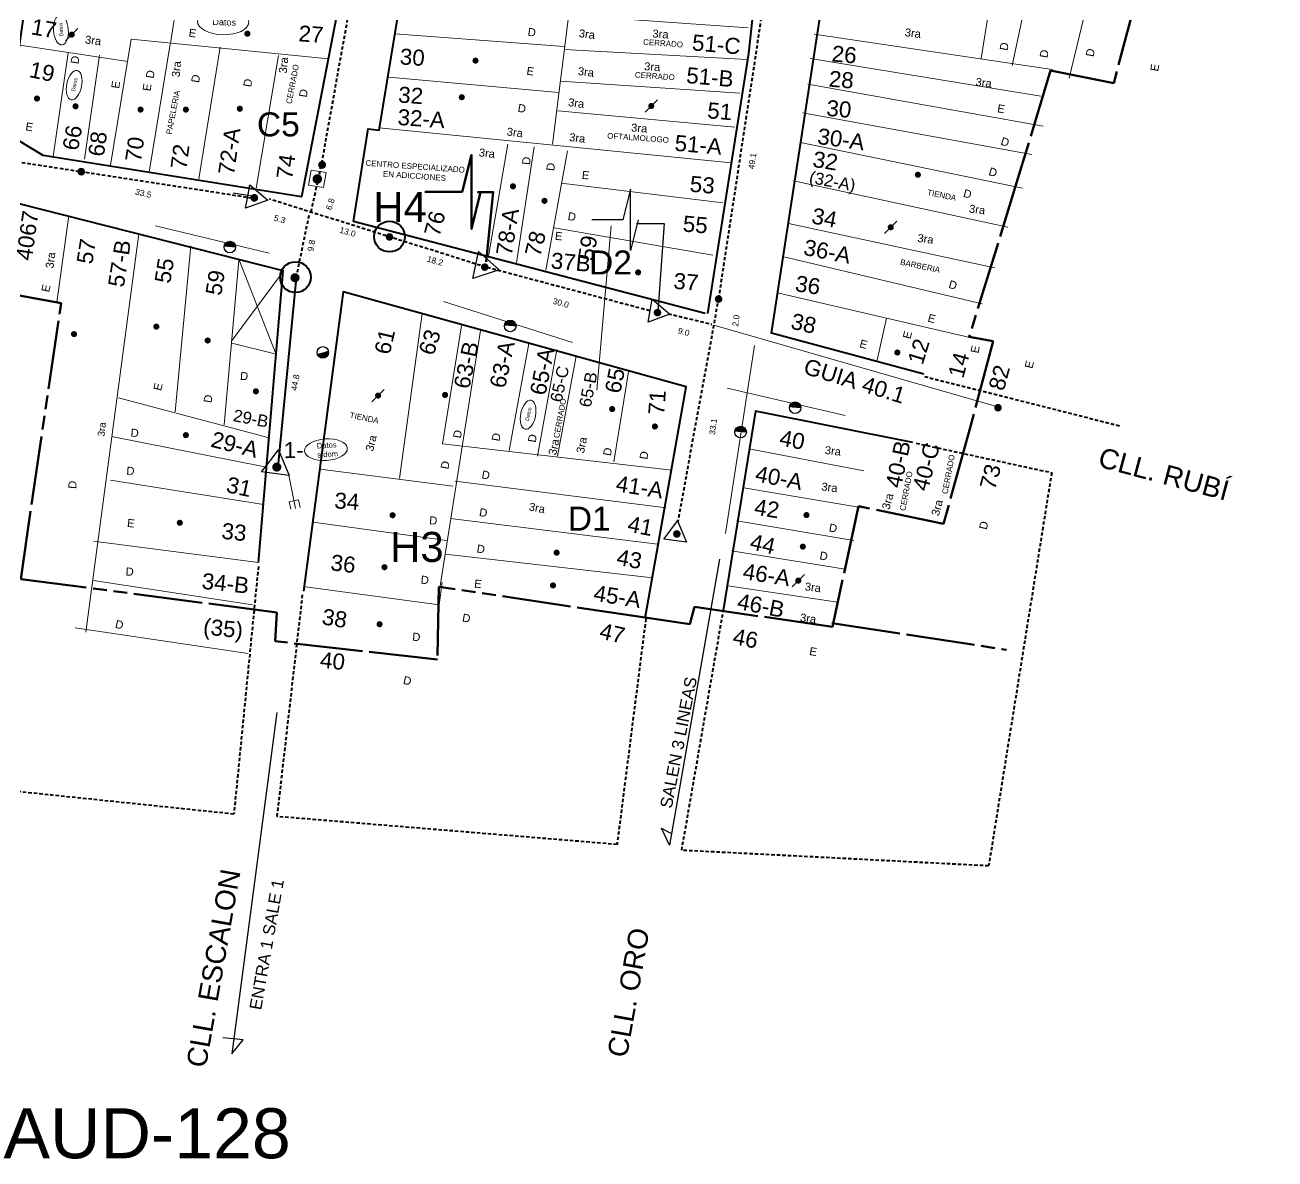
# Model space of a CAD drawing. Header units: millimetres. Extents: x -3867 to -351, y 1591 to 3666.
# Drawn here: x -718.8 to -536.7, y 1669.7 to 1834.8 of the extents above; entities that cross this region are included whole.
import ezdxf

# ---------------------------------------------------------------- set-up
doc = ezdxf.new("R2010")
doc.units = ezdxf.units.MM
for name, pattern in [('TLSIGC_002', [0.8, 0.5, -0.3]), ('TLSIGC_004', [7, 4, -1, 1, -1]), ('TLSIGC_007', [28, 10, -1, 10, -1, 2, -1, 2, -1])]:
    doc.linetypes.add(name, pattern=pattern)
for name, color, linetype, lineweight in [('CABLE EXISTENTE AEREO SECUNDARIO', 82, 'TLSIGC_002', 40), ('CASETA TELEFONICA LADATEL', 82, 'Continuous', 15), ('CLASIFICACION TIPO COMERCIAL TERCERA', 5, 'Continuous', 9), ('CLASIFICACION TIPO RESIDENCIAL D', 5, 'Continuous', 9), ('CLASIFICACION TIPO RESIDENCIAL E', 156, 'Continuous', 9), ('CLIENTES COMERCIALES TERCERA', 82, 'TLSIGC_004', 9), ('CLIENTES EXISTENTES DE DATOS', 7, 'Continuous', 13), ('CLIENTES RESIDENCIALES E', 82, 'TLSIGC_004', 9), ('CONEXION A TIERRA  DE TERMINAL PROYECTADA', 1, 'Continuous', 9), ('DETALLES DE EDIFICIOS', 160, 'Continuous', 5), ('DISTRITO', 42, 'TLSIGC_007', 60), ('GAZAS EXISTENTES', 92, 'Continuous', 50), ('GUIAS EXISTENTES SECUNDARIA', 82, 'Continuous', 20), ('LIMITES DE DISTRITOS COLINDANTES', 43, 'TLSIGC_007', 60), ('LINEAS DE ENERGIA DE BAJA TENSION', 102, 'TLSIGC_014', 20), ('LOTIFICACION 2003', 252, 'Continuous', 15), ('MEDIDAS ENTRE POSTES', 82, 'Continuous', 5), ('NOMBRE DE CALLES', 92, 'TLSIGC_017', 5), ('NUMEROS OFICIALES', 3, 'Continuous', 5), ('PLANIMETRIA 2004', 10, 'Continuous', 40), ('PLANIMETRIA 2004 NO DEFINIDA', 10, 'TLSIGC_002', 40), ('PLANO DE DETALLES', 253, 'Continuous', 30), ('POSTE DE ENERGIA ELECTRICA', 82, 'Continuous', 30), ('POSTES EXISTENTES SECUNDARIOS', 82, 'Continuous', 30), ('RESERVAS EXISTENTES SECUNDARIAS', 82, 'Continuous', 30), ('RESERVAS PROYECTADAS SECUNDARIAS', 1, 'Continuous', 60), ('RETENIDAS CON ANCLA EXISTENTESSECUNDARIAS', 82, 'Continuous', 30), ('SOLICITUDES PENSIENTES SIN DOMICILIO', 172, 'Continuous', 13), ('TERMINAL EXISTENTE EN POSTE', 82, 'Continuous', 30)]:
    doc.layers.add(name, color=color, linetype=linetype, lineweight=lineweight)
doc.styles.get("Standard").update_dxf_attribs({"font": 'arial.ttf'})
doc.linetypes.add('TLSIGC_014', pattern='A,8,["\\\\\\",Standard,S=1,R=0,X=-1,Y=-0.5],1', length=9)
doc.linetypes.add('TLSIGC_017', pattern='A,0.5,["=",Standard,S=1.6,R=0,X=-0.2,Y=-0.8],0.5', length=1)

# ---------------------------------------------------------------- blocks, each defined once
blk = doc.blocks.new('G$C68750D7C')
at = {"layer": 'CLIENTES EXISTENTES DE DATOS'}
blk.add_ellipse((4.88, 2.45), major_axis=(4.88, 0.02), ratio=0.5027, dxfattribs=at)
at = {"layer": 'CLIENTES EXISTENTES DE DATOS', "insert": (2.85, 3.02), "char_height": 1.231, "width": 5.0142, "attachment_point": 1}
blk.add_mtext('Datos', dxfattribs=at)
blk = doc.blocks.new('DATOS SIN DOMICILIO')
at = {"layer": 'SOLICITUDES PENSIENTES SIN DOMICILIO', "color": 4}
blk.add_ellipse((-479.98, 2029.41), major_axis=(-0.01, 3.12), ratio=0.5027, dxfattribs=at)
at = {"layer": 'SOLICITUDES PENSIENTES SIN DOMICILIO', "color": 4, "insert": (-481.01, 2028.12), "char_height": 0.788, "width": 16.9626, "attachment_point": 1, "rotation": 90}
blk.add_mtext('Datos\\Ps/dom', dxfattribs=at)

msp = doc.modelspace()

# ---------------------------------------------------------------- hatches: boundary and pattern name
at = {"layer": 'CASETA TELEFONICA LADATEL'}
h = msp.add_hatch(color=256, dxfattribs=at)
edge = h.paths.add_edge_path()
edge.add_arc((-676.19, 1812.43), 0.701, 0, 360)
at = {"layer": 'CLIENTES COMERCIALES TERCERA'}
h = msp.add_hatch(color=256, dxfattribs=at)
edge = h.paths.add_edge_path()
edge.add_arc((-711.97, 1833.45), 0.448, 0, 360)
h = msp.add_hatch(color=256, dxfattribs=at)
edge = h.paths.add_edge_path()
edge.add_arc((-627.55, 1823.05), 0.448, 0, 360)
h = msp.add_hatch(color=256, dxfattribs=at)
edge = h.paths.add_edge_path()
edge.add_arc((-592.66, 1805.4), 0.448, 0, 360)
h = msp.add_hatch(color=256, dxfattribs=at)
edge = h.paths.add_edge_path()
edge.add_arc((-667.34, 1780.89), 0.448, 0, 360)
h = msp.add_hatch(color=256, dxfattribs=at)
edge = h.paths.add_edge_path()
edge.add_arc((-606.13, 1753.95), 0.448, 0, 360)
at = {"layer": 'CLIENTES RESIDENCIALES E'}
h = msp.add_hatch(color=256, dxfattribs=at)
edge = h.paths.add_edge_path()
edge.add_arc((-686.38, 1833.58), 0.448, 0, 360)
h = msp.add_hatch(color=256, dxfattribs=at)
edge = h.paths.add_edge_path()
edge.add_arc((-653.15, 1829.66), 0.448, 0, 360)
h = msp.add_hatch(color=256, dxfattribs=at)
edge = h.paths.add_edge_path()
edge.add_arc((-717.03, 1824.14), 0.448, 0, 360)
h = msp.add_hatch(color=256, dxfattribs=at)
edge = h.paths.add_edge_path()
edge.add_arc((-655.15, 1824.33), 0.448, 0, 360)
h = msp.add_hatch(color=256, dxfattribs=at)
edge = h.paths.add_edge_path()
edge.add_arc((-711.41, 1823.01), 0.448, 0, 360)
h = msp.add_hatch(color=256, dxfattribs=at)
edge = h.paths.add_edge_path()
edge.add_arc((-701.94, 1822.53), 0.448, 0, 360)
h = msp.add_hatch(color=256, dxfattribs=at)
edge = h.paths.add_edge_path()
edge.add_arc((-695.34, 1822.53), 0.448, 0, 360)
h = msp.add_hatch(color=256, dxfattribs=at)
edge = h.paths.add_edge_path()
edge.add_arc((-687.48, 1822.65), 0.448, 0, 360)
h = msp.add_hatch(color=256, dxfattribs=at)
edge = h.paths.add_edge_path()
edge.add_arc((-647.69, 1811.36), 0.448, 0, 360)
h = msp.add_hatch(color=256, dxfattribs=at)
edge = h.paths.add_edge_path()
edge.add_arc((-588.71, 1813.04), 0.448, 0, 360)
h = msp.add_hatch(color=256, dxfattribs=at)
edge = h.paths.add_edge_path()
edge.add_arc((-643.1, 1809.24), 0.448, 0, 360)
h = msp.add_hatch(color=256, dxfattribs=at)
edge = h.paths.add_edge_path()
edge.add_arc((-629.46, 1798.82), 0.448, 0, 360)
h = msp.add_hatch(color=256, dxfattribs=at)
edge = h.paths.add_edge_path()
edge.add_arc((-711.63, 1789.84), 0.448, 0, 360)
h = msp.add_hatch(color=256, dxfattribs=at)
edge = h.paths.add_edge_path()
edge.add_arc((-699.64, 1790.93), 0.448, 0, 360)
h = msp.add_hatch(color=256, dxfattribs=at)
edge = h.paths.add_edge_path()
edge.add_arc((-692.16, 1788.91), 0.448, 0, 360)
h = msp.add_hatch(color=256, dxfattribs=at)
edge = h.paths.add_edge_path()
edge.add_arc((-591.7, 1787.16), 0.448, 0, 360)
h = msp.add_hatch(color=256, dxfattribs=at)
edge = h.paths.add_edge_path()
edge.add_arc((-685.14, 1781.51), 0.448, 0, 360)
h = msp.add_hatch(color=256, dxfattribs=at)
edge = h.paths.add_edge_path()
edge.add_arc((-657.58, 1780.98), 0.448, 0, 360)
h = msp.add_hatch(color=256, dxfattribs=at)
edge = h.paths.add_edge_path()
edge.add_arc((-633.24, 1778.93), 0.448, 0, 360)
h = msp.add_hatch(color=256, dxfattribs=at)
edge = h.paths.add_edge_path()
edge.add_arc((-695.34, 1775.13), 0.448, 0, 360)
h = msp.add_hatch(color=256, dxfattribs=at)
edge = h.paths.add_edge_path()
edge.add_arc((-627.02, 1776.39), 0.448, 0, 360)
h = msp.add_hatch(color=256, dxfattribs=at)
edge = h.paths.add_edge_path()
edge.add_arc((-696.22, 1762.37), 0.448, 0, 360)
h = msp.add_hatch(color=256, dxfattribs=at)
edge = h.paths.add_edge_path()
edge.add_arc((-665.23, 1763.47), 0.448, 0, 360)
h = msp.add_hatch(color=256, dxfattribs=at)
edge = h.paths.add_edge_path()
edge.add_arc((-604.94, 1763.49), 0.448, 0, 360)
h = msp.add_hatch(color=256, dxfattribs=at)
edge = h.paths.add_edge_path()
edge.add_arc((-605.47, 1758.9), 0.448, 0, 360)
h = msp.add_hatch(color=256, dxfattribs=at)
edge = h.paths.add_edge_path()
edge.add_arc((-641.33, 1758.02), 0.448, 0, 360)
h = msp.add_hatch(color=256, dxfattribs=at)
edge = h.paths.add_edge_path()
edge.add_arc((-666.41, 1755.9), 0.448, 0, 360)
h = msp.add_hatch(color=256, dxfattribs=at)
edge = h.paths.add_edge_path()
edge.add_arc((-641.86, 1753.25), 0.448, 0, 360)
h = msp.add_hatch(color=256, dxfattribs=at)
edge = h.paths.add_edge_path()
edge.add_arc((-667.12, 1747.6), 0.448, 0, 360)
at = {"layer": 'POSTE DE ENERGIA ELECTRICA'}
for points in [[(-689.78, 1802.59), (-689.77, 1802.7), (-689.73, 1802.81), (-689.7, 1802.89), (-689.65, 1802.98), (-689.55, 1803.09), (-689.49, 1803.16), (-689.4, 1803.22), (-689.31, 1803.27), (-689.21, 1803.31), (-689.13, 1803.34), (-689.03, 1803.35), (-688.92, 1803.36), (-688.85, 1803.35), (-688.74, 1803.33), (-688.63, 1803.3), (-688.5, 1803.23), (-688.42, 1803.17), (-688.33, 1803.09), (-688.26, 1803), (-688.22, 1802.93), (-688.18, 1802.86), (-688.13, 1802.74), (-688.11, 1802.62), (-688.1, 1802.52), (-688.1, 1802.45)], [(-648.93, 1791.1), (-648.92, 1791.21), (-648.88, 1791.32), (-648.85, 1791.4), (-648.8, 1791.49), (-648.71, 1791.61), (-648.64, 1791.67), (-648.55, 1791.74), (-648.46, 1791.79), (-648.36, 1791.82), (-648.28, 1791.85), (-648.18, 1791.87), (-648.07, 1791.87), (-648, 1791.86), (-647.9, 1791.85), (-647.78, 1791.81), (-647.66, 1791.75), (-647.57, 1791.68), (-647.49, 1791.61), (-647.41, 1791.52), (-647.37, 1791.45), (-647.33, 1791.37), (-647.29, 1791.25), (-647.26, 1791.14), (-647.25, 1791.04), (-647.25, 1790.96)], [(-674.58, 1787.41), (-674.55, 1787.3), (-674.55, 1787.18), (-674.55, 1787.09), (-674.57, 1786.99), (-674.61, 1786.85), (-674.65, 1786.77), (-674.71, 1786.68), (-674.78, 1786.6), (-674.86, 1786.53), (-674.92, 1786.47), (-675.01, 1786.42), (-675.12, 1786.38), (-675.18, 1786.36), (-675.29, 1786.34), (-675.41, 1786.33), (-675.55, 1786.35), (-675.65, 1786.38), (-675.75, 1786.42), (-675.85, 1786.48), (-675.92, 1786.53), (-675.98, 1786.58), (-676.07, 1786.68), (-676.13, 1786.78), (-676.17, 1786.87), (-676.2, 1786.94)], [(-607.42, 1779.19), (-607.41, 1779.3), (-607.38, 1779.41), (-607.34, 1779.49), (-607.29, 1779.58), (-607.2, 1779.7), (-607.13, 1779.76), (-607.04, 1779.82), (-606.95, 1779.87), (-606.85, 1779.91), (-606.77, 1779.94), (-606.67, 1779.95), (-606.56, 1779.96), (-606.49, 1779.95), (-606.39, 1779.93), (-606.27, 1779.9), (-606.15, 1779.83), (-606.06, 1779.77), (-605.98, 1779.69), (-605.91, 1779.6), (-605.86, 1779.54), (-605.82, 1779.46), (-605.78, 1779.34), (-605.76, 1779.23), (-605.75, 1779.13), (-605.75, 1779.05)], [(-615.37, 1775.65), (-615.36, 1775.76), (-615.32, 1775.86), (-615.29, 1775.95), (-615.23, 1776.04), (-615.14, 1776.15), (-615.07, 1776.22), (-614.99, 1776.28), (-614.89, 1776.33), (-614.8, 1776.37), (-614.72, 1776.4), (-614.62, 1776.41), (-614.5, 1776.42), (-614.44, 1776.41), (-614.33, 1776.39), (-614.22, 1776.36), (-614.09, 1776.29), (-614.01, 1776.23), (-613.92, 1776.15), (-613.85, 1776.06), (-613.81, 1775.99), (-613.77, 1775.92), (-613.72, 1775.8), (-613.7, 1775.68), (-613.69, 1775.58), (-613.69, 1775.51)]]:
    msp.add_hatch(color=256, dxfattribs=at).paths.add_polyline_path(points)
at = {"layer": 'POSTES EXISTENTES SECUNDARIOS'}
h = msp.add_hatch(color=256, dxfattribs=at)
edge = h.paths.add_edge_path()
edge.add_arc((-710.58, 1813.49), 0.566, 0, 360)
h = msp.add_hatch(color=256, dxfattribs=at)
edge = h.paths.add_edge_path()
edge.add_arc((-675.49, 1814.48), 0.583, 0, 360)
h = msp.add_hatch(color=256, dxfattribs=at)
edge = h.paths.add_edge_path()
edge.add_arc((-685.37, 1809.68), 0.571, 0, 360)
h = msp.add_hatch(color=256, dxfattribs=at)
edge = h.paths.add_edge_path()
edge.add_arc((-665.68, 1803.99), 0.556, 0, 360)
h = msp.add_hatch(color=256, dxfattribs=at)
edge = h.paths.add_edge_path()
edge.add_arc((-651.8, 1799.59), 0.556, 0, 360)
h = msp.add_hatch(color=256, dxfattribs=at)
edge = h.paths.add_edge_path()
edge.add_arc((-679.44, 1798.05), 0.667, 0, 360)
h = msp.add_hatch(color=256, dxfattribs=at)
edge = h.paths.add_edge_path()
edge.add_arc((-617.74, 1794.94), 0.556, 0, 360)
h = msp.add_hatch(color=256, dxfattribs=at)
edge = h.paths.add_edge_path()
edge.add_arc((-626.64, 1792.97), 0.556, 0, 360)
h = msp.add_hatch(color=256, dxfattribs=at)
edge = h.paths.add_edge_path()
edge.add_arc((-577.04, 1779.12), 0.556, 0, 360)
h = msp.add_hatch(color=256, dxfattribs=at)
edge = h.paths.add_edge_path()
edge.add_arc((-682.1, 1770.48), 0.667, 0, 360)
h = msp.add_hatch(color=256, dxfattribs=at)
edge = h.paths.add_edge_path()
edge.add_arc((-623.82, 1760.74), 0.556, 0, 360)

# ---------------------------------------------------------------- linework, layer by layer
at = {"layer": 'CABLE EXISTENTE AEREO SECUNDARIO'}
for p, q in [((-679.26, 1798.07), (-677.32, 1807.42)), ((-625.08, 1792.81), (-618.73, 1791.28))]:
    msp.add_line(p, q, dxfattribs=at)
for points in [[(-677.09, 1807.65), (-675.54, 1814.73), (-669.32, 1849.35)], [(-610.82, 1840.58), (-617.74, 1795.08), (-623.68, 1762.58)], [(-736.66, 1817.47), (-710.73, 1813.54), (-685.36, 1809.62)], [(-627.77, 1793.24), (-651.66, 1799.59), (-683.17, 1809.5)]]:
    msp.add_lwpolyline(points, dxfattribs=at)
at = {"layer": 'CASETA TELEFONICA LADATEL'}
msp.add_lwpolyline([(-675.27, 1811.17), (-674.92, 1813.36), (-677.11, 1813.71), (-677.46, 1811.51), (-675.27, 1811.17)], dxfattribs=at)
at = {"layer": 'CLIENTES COMERCIALES TERCERA'}
for p, q in [((-712.87, 1832.55), (-711.07, 1834.35)), ((-628.45, 1822.15), (-626.65, 1823.94)), ((-593.56, 1804.5), (-591.77, 1806.29)), ((-668.24, 1779.99), (-666.45, 1781.78)), ((-607.03, 1753.05), (-605.24, 1754.84))]:
    msp.add_line(p, q, dxfattribs=at)
for points in [[(-712.87, 1832.55), (-711.07, 1834.35), (-712.87, 1832.55), (-712.87, 1832.55)], [(-628.45, 1822.15), (-626.65, 1823.94), (-628.45, 1822.15), (-628.45, 1822.15)], [(-593.56, 1804.5), (-591.77, 1806.29), (-593.56, 1804.5), (-593.56, 1804.5)], [(-668.24, 1779.99), (-666.45, 1781.78), (-668.24, 1779.99), (-668.24, 1779.99)], [(-607.03, 1753.05), (-605.24, 1754.84), (-607.03, 1753.05), (-607.03, 1753.05)]]:
    msp.add_lwpolyline(points, dxfattribs=at)
at = {"layer": 'CONEXION A TIERRA  DE TERMINAL PROYECTADA'}
msp.add_line((-679.38, 1764.47), (-680.4, 1769.55), dxfattribs=at)
msp.add_lwpolyline([(-678.69, 1764.61), (-678.92, 1765.72), (-680.3, 1765.44), (-680.07, 1764.33)], dxfattribs=at)
at = {"layer": 'DISTRITO'}
msp.add_line((-601.24, 1747.74), (-575.79, 1743.87), dxfattribs=at)
msp.add_lwpolyline([(-573.11, 1975.06), (-536.69, 1924.03), (-544.04, 1895.33), (-541.15, 1895.14), (-549.65, 1865.74), (-560.19, 1826.36), (-569.39, 1828.22), (-573.79, 1813.61), (-581.26, 1789.42), (-577.76, 1788.83), (-581.27, 1775.52), (-584.97, 1762.22), (-597.35, 1764.81), (-601.14, 1747.24), (-621.27, 1750.11), (-621.94, 1747.61), (-628.43, 1748.58), (-658.49, 1753.05), (-658.68, 1742.46), (-682.31, 1745.12), (-682.08, 1749.31), (-719.4, 1754.17), (-713.52, 1794.33), (-732.85, 1797.9)], dxfattribs=at)
at = {"layer": 'GAZAS EXISTENTES', "lineweight": 40, "ltscale": 8}
msp.add_lwpolyline([(-679.3, 1797.57), (-681.95, 1770.53)], dxfattribs=at)
for centre in [(-665.68, 1804.04), (-679.38, 1798.13)]:
    msp.add_circle(centre, 2.24, dxfattribs=at)
at = {"layer": 'GUIAS EXISTENTES SECUNDARIA'}
msp.add_line((-618.42, 1791.16), (-577.28, 1779.31), dxfattribs=at)
at = {"layer": 'LINEAS DE ENERGIA DE BAJA TENSION'}
for p, q in [((-683.19, 1801.64), (-699.77, 1805.61)), ((-639.04, 1788.6), (-657.81, 1794.57)), ((-616.74, 1760.79), (-612.53, 1788.17)), ((-599.3, 1778.01), (-616.51, 1781.97))]:
    msp.add_line(p, q, dxfattribs=at)
at = {"layer": 'LOTIFICACION 2003'}
for p, q in [((-690.51, 1879.32), (-697.57, 1832.13)), ((-634.6, 1875.89), (-641.94, 1817.48)), ((-573.28, 1868.1), (-579.51, 1829.95)), ((-574.96, 1828.96), (-566.94, 1867.26)), ((-557.43, 1865.55), (-566.67, 1827.1)), ((-639.63, 1836.26), (-613.41, 1834.41)), ((-703.81, 1829.52), (-719.51, 1831.93)), ((-697.65, 1832.04), (-700.69, 1813.43)), ((-664.9, 1833.57), (-640.24, 1831.71)), ((-603.81, 1833.49), (-569.15, 1828.38)), ((-712.5, 1830.81), (-714.65, 1815.68)), ((-707.93, 1830.44), (-710.09, 1815.31)), ((-693.47, 1812.43), (-690.35, 1831.62)), ((-681.86, 1830.4), (-685.11, 1811.07)), ((-613.63, 1829.82), (-640.2, 1831.29)), ((-570.82, 1824.49), (-604.42, 1829.95)), ((-641.04, 1825.03), (-665.76, 1827.26)), ((-640.78, 1826.67), (-614.64, 1824.9)), ((-570.47, 1820.13), (-604.76, 1826.21)), ((-615.35, 1819.99), (-641.18, 1822.33)), ((-605.53, 1822.08), (-572.11, 1815.98)), ((-615.91, 1814.8), (-667.16, 1819.85)), ((-648.43, 1817.5), (-651.27, 1801.18)), ((-573.48, 1811.07), (-605.82, 1817.72)), ((-647.16, 1800.23), (-644.6, 1817.1)), ((-639.77, 1816.51), (-642.91, 1799.16)), ((-617.12, 1808.97), (-640.66, 1811.81)), ((-606.85, 1812.15), (-575.62, 1805.41)), ((-712.41, 1807.08), (-714.12, 1794.5)), ((-702.19, 1804.46), (-709.91, 1746.44)), ((-641.69, 1805.31), (-618.58, 1801.35)), ((-633.38, 1805.6), (-635.49, 1781.67)), ((-577.51, 1799.47), (-607.57, 1805.94)), ((-696.89, 1778.53), (-694.63, 1802.7)), ((-608.42, 1801.16), (-579.34, 1794.24)), ((-687.64, 1800.55), (-689.75, 1776.62)), ((-681.1, 1799.02), (-688.73, 1788.76)), ((-682.18, 1786.89), (-687.64, 1800.74)), ((-609.18, 1795.85), (-580.53, 1789.2)), ((-664.23, 1768.8), (-660.91, 1792.86)), ((-593.26, 1792.17), (-594.62, 1786.07)), ((-652.4, 1790.37), (-658.37, 1752.83)), ((-655.21, 1791.04), (-657.95, 1773.84)), ((-688.63, 1788.53), (-682.37, 1786.99)), ((-645.4, 1788.46), (-648.26, 1772.9)), ((-641.28, 1787.62), (-644.14, 1772.07)), ((-641.22, 1772.05), (-638.49, 1786.62)), ((-630.8, 1784.65), (-633.01, 1771.24)), ((-683.2, 1774.76), (-705.16, 1780.54)), ((-683.86, 1770.51), (-706.15, 1774.93)), ((-657.95, 1773.84), (-624.56, 1770.03)), ((-596.6, 1769.91), (-613.03, 1773.08)), ((-675.8, 1770.16), (-656.43, 1767.7)), ((-706.32, 1768.58), (-684.03, 1765.02)), ((-625.37, 1764.53), (-656.1, 1768.44)), ((-614.07, 1767.48), (-597.09, 1764.59)), ((-656.77, 1762.98), (-626.64, 1759.25)), ((-598.03, 1759.81), (-615.1, 1762.66)), ((-657.36, 1759.81), (-676.82, 1762.46)), ((-684.74, 1756.59), (-708.81, 1759.67)), ((-627.38, 1754.37), (-657.54, 1757.82)), ((-615.85, 1758.28), (-599.28, 1755.6)), ((-685.62, 1750.42), (-708.81, 1753.95)), ((-600.41, 1750.79), (-616.41, 1753.19)), ((-686.28, 1743.35), (-711.45, 1747.09))]:
    msp.add_line(p, q, dxfattribs=at)
for points in [[(-674.57, 1829.94), (-703.31, 1832.76), (-706.3, 1814.43)], [(-677.89, 1753.06), (-658.46, 1750.42), (-658.02, 1753.71)]]:
    msp.add_lwpolyline(points, dxfattribs=at)
at = {"layer": 'PLANIMETRIA 2004'}
for points in [[(-712.58, 1880.55), (-666.93, 1877.91), (-666.77, 1870.5), (-678.52, 1809.83), (-716.13, 1815.84), (-721.4, 1819.05), (-716.66, 1852.06), (-695.46, 1849.58), (-695.16, 1851.82), (-716.31, 1854.27), (-712.7, 1880.63)], [(-619.69, 1792.82), (-670.91, 1806.25), (-668.77, 1819.73), (-667.18, 1819.55), (-657.79, 1876.56), (-608.97, 1874.73), (-611.25, 1850.57), (-613.36, 1830.68), (-619.35, 1792.82)], [(-587.82, 1784.03), (-610.05, 1789.97), (-597.35, 1872.54), (-568.37, 1868.01), (-558.42, 1866.14)], [(-684.78, 1756.6), (-681.16, 1799.07), (-719.64, 1808.83), (-729.78, 1814.76), (-778.64, 1821.54), (-783.82, 1758.28)], [(-628.43, 1748.5), (-622.44, 1782.14), (-672.43, 1795.99), (-678.21, 1752.4)], [(-589.46, 1774.06), (-612.34, 1778.63), (-617.05, 1749.59)]]:
    msp.add_lwpolyline(points, dxfattribs=at)
at = {"layer": 'PLANIMETRIA 2004 NO DEFINIDA'}
msp.add_line((-587.74, 1783.67), (-559.29, 1776.49), dxfattribs=at)
for points in [[(-684.78, 1756), (-688.35, 1719.95), (-758.83, 1727.29), (-754.74, 1779.39), (-759.45, 1779.39), (-764.2, 1727.6), (-841.8, 1736.27), (-836.13, 1792.28), (-814.84, 1790.73)], [(-588.95, 1773.95), (-569.22, 1769.66), (-578.4, 1712.41), (-623.11, 1714.68), (-617.05, 1749.57)], [(-628.34, 1748.38), (-632.53, 1715.53), (-682.03, 1719.6), (-678.33, 1751.88)]]:
    msp.add_lwpolyline(points, dxfattribs=at)
at = {"layer": 'PLANO DE DETALLES'}
for points in [[(-617.63, 1757.06), (-624.91, 1715.42), (-626.06, 1717.9), (-624.57, 1717.06)], [(-682.08, 1734.74), (-688.66, 1685.07), (-687.01, 1687.07), (-689.97, 1687.39)]]:
    msp.add_lwpolyline(points, dxfattribs=at)
at = {"layer": 'POSTE DE ENERGIA ELECTRICA'}
for centre in [(-688.94, 1802.52), (-648.09, 1791.03), (-675.39, 1787.18), (-606.59, 1779.12), (-614.53, 1775.58)]:
    msp.add_circle(centre, 0.843, dxfattribs=at)
at = {"layer": 'RESERVAS EXISTENTES SECUNDARIAS'}
for points in [[(-629.46, 1806.46), (-630.56, 1801.99), (-630.56, 1810.95), (-631.71, 1806.48), (-636.21, 1806.48)], [(-629.71, 1805.96), (-625.65, 1805.96), (-626.65, 1792.46)]]:
    msp.add_lwpolyline(points, dxfattribs=at)
at = {"layer": 'RESERVAS PROYECTADAS SECUNDARIAS'}
for points in [[(-652.41, 1810.53), (-653.73, 1805.16), (-653.73, 1815.92), (-655.11, 1810.55), (-660.51, 1810.55)], [(-652.85, 1810.53), (-650.57, 1810.53), (-651.59, 1800.35)]]:
    msp.add_lwpolyline(points, dxfattribs=at)
at = {"layer": 'RETENIDAS CON ANCLA EXISTENTESSECUNDARIAS'}
msp.add_line((-688.45, 1810.42), (-685.69, 1809.97), dxfattribs=at)
msp.add_arc((-689.56, 1810.59), 1.13, 0, 0, dxfattribs=at)
at = {"layer": 'TERMINAL EXISTENTE EN POSTE'}
for points in [[(-686.02, 1811.56), (-683.4, 1809.33), (-686.64, 1808.16), (-686.33, 1809.86), (-686.02, 1811.56)], [(-652.71, 1801.89), (-649.7, 1799.2), (-653.53, 1797.92), (-653.12, 1799.91), (-652.71, 1801.89)], [(-627.43, 1794.92), (-624.85, 1792.76), (-628, 1791.59), (-627.72, 1793.26), (-627.43, 1794.92)], [(-681.83, 1772.98), (-680.29, 1769.25), (-684.3, 1769.78), (-683.06, 1771.38), (-681.83, 1772.98)], [(-623.71, 1762.66), (-622.4, 1759.56), (-625.74, 1759.97), (-624.72, 1761.32), (-623.71, 1762.66)]]:
    msp.add_lwpolyline(points, dxfattribs=at)

# ---------------------------------------------------------------- block references
at = {"layer": 'CLIENTES EXISTENTES DE DATOS', "lineweight": 40, "ltscale": 8}
for p, xscale, yscale, zscale, rotation in [((-693.69, 1833.52), 0.7639564443638056, 0.7639564443638056, 0.7639564443638056, 358.6081420041148), ((-712.31, 1832.02), 0.4430519435340305, 0.4430519435340305, 0.4430519435340305, 94.1095480244883), ((-710.98, 1823.75), 0.4430519435340305, 0.4430519435340305, 0.4430519435340305, 78.36727646862194), ((-644.86, 1775.77), 0.4430519435340305, 0.4430519435340305, 0.4430519435340305, 78.36727646862194)]:
    msp.add_blockref('G$C68750D7C', p, dxfattribs=dict(at, xscale=xscale, yscale=yscale, zscale=zscale, rotation=rotation))
at = {"layer": 'SOLICITUDES PENSIENTES SIN DOMICILIO', "lineweight": 40, "ltscale": 8, "rotation": 273.7152891054286}
msp.add_blockref('DATOS SIN DOMICILIO', (-2668.98, 1162.54), dxfattribs=at)

# ---------------------------------------------------------------- texts
at = {"layer": 'CLASIFICACION TIPO COMERCIAL TERCERA'}
for height, rotation, p in [(1.165, 353, (-638.15, 1833.09)), (1.165, 355.9666, (-627.41, 1833.04)), (1.165, 353, (-590.67, 1833.23)), (1.165, 353, (-710.08, 1832.17)), (1.165, 85, (-680.65, 1827.76)), (1.165, 85, (-696.25, 1827.2)), (1.165, 353, (-638.29, 1827.58)), (1.165, 355.9666, (-628.61, 1828.27)), (1.165, 353, (-580.36, 1826.02)), (1.165, 353, (-639.71, 1823.05)), (1.165, 353, (-648.65, 1818.77)), (1.165, 353, (-639.56, 1817.97)), (1.165, 355.9666, (-630.51, 1819.34)), (1.165, 353, (-652.72, 1815.74)), (1.165, 353, (-581.31, 1807.55)), (1.165, 353, (-588.83, 1803.27)), (1.165, 83, (-714.64, 1799.35)), (1.02, 84, (-707.2, 1774.89)), (1.165, 76, (-668.08, 1772.68)), (1.165, 78, (-641.42, 1772.13)), (1.165, 79, (-637.35, 1772.41)), (1.165, 353, (-602.32, 1772.4)), (1.165, 353, (-602.82, 1767.1)), (1.165, 75, (-592.86, 1764.21)), (1.165, 349, (-645.45, 1764.19)), (1.165, 75, (-585.66, 1763.28)), (1.165, 353, (-605.23, 1752.54)), (1.165, 353, (-605.93, 1748.02))]:
    msp.add_text('3ra', height=height, rotation=rotation, dxfattribs=at).set_placement(p)
at = {"layer": 'CLASIFICACION TIPO RESIDENCIAL D'}
for rotation, p in [(352, (-645.61, 1833.3)), (80, (-575.66, 1831.04)), (81, (-711, 1829.1)), (80, (-569.84, 1829.98)), (80, (-563.12, 1830.15)), (81, (-700.04, 1827)), (81, (-693.43, 1826.37)), (81, (-685.83, 1825.75)), (81, (-677.73, 1824.25)), (350, (-647.07, 1822.23)), (344, (-576.73, 1817.43)), (84, (-645.22, 1814.43)), (84, (-641.68, 1813.55)), (344, (-578.49, 1813.02)), (344, (-582.2, 1809.86)), (350, (-639.79, 1806.48)), (344, (-584.33, 1796.6)), (356, (-687.48, 1783.19)), (81, (-691.62, 1779.76)), (356, (-703.42, 1774.92)), (80, (-655.29, 1774.61)), (80, (-649.67, 1774.17)), (80, (-644.39, 1773.99)), (80, (-633.44, 1772.04)), (80, (-628.13, 1771.51)), (356, (-704.04, 1769.39)), (80, (-657.1, 1770.1)), (350, (-652.33, 1768.86)), (86, (-711.32, 1767.27)), (350, (-652.69, 1763.38)), (356, (-659.93, 1762.16)), (350, (-601.74, 1761.13)), (77, (-578.69, 1761.29)), (350, (-653.05, 1758.08)), (350, (-603.1, 1757.07)), (356, (-704.15, 1754.71)), (356, (-661.16, 1753.51)), (348, (-705.72, 1747.09)), (350, (-655.16, 1748.02)), (356, (-662.39, 1745.21)), (348, (-663.77, 1738.93))]:
    msp.add_text('D', height=1.17, rotation=rotation, dxfattribs=at).set_placement(p)
at = {"layer": 'CLASIFICACION TIPO RESIDENCIAL E'}
for rotation, p in [(352, (-694.99, 1833.17)), (352, (-645.78, 1827.62)), (80, (-553.72, 1828.02)), (82, (-705.06, 1825.53)), (82, (-700.49, 1825.16)), (351, (-577.21, 1822.16)), (350, (-718.78, 1819.54)), (354, (-637.71, 1812.46)), (354, (-641.63, 1803.59)), (77, (-715.28, 1795.86)), (345, (-587.37, 1791.69)), (76, (-589.8, 1789.05)), (345, (-597.3, 1787.95)), (78, (-579.91, 1786.97)), (77, (-572.03, 1784.75)), (77, (-698.95, 1781.52)), (354, (-703.95, 1761.78)), (354, (-653.39, 1752.96)), (351, (-604.59, 1743.13))]:
    msp.add_text('E', height=1.17, rotation=rotation, dxfattribs=at).set_placement(p)
at = {"layer": 'DETALLES DE EDIFICIOS'}
for s, height, rotation, p in [('CERRADO', 0.834, 355.9666, (-628.76, 1831.98)), ('CERRADO', 0.834, 79.3697, (-679.94, 1823.3)), ('CERRADO', 0.834, 355.9666, (-629.96, 1827.21)), ('PAPELERIA', 0.834, 79.3697, (-697.4, 1818.86)), ('OFTALMOLOGO', 0.8345, 355.9666, (-633.99, 1818.32)), ('TIENDA', 0.834, 348.3106, (-587.41, 1810.1)), ('BARBERIA', 0.834, 348.3106, (-591.34, 1799.95)), ('CERRADO', 0.834, 79.3697, (-640.99, 1774.65)), ('TIENDA', 0.834, 348.3106, (-671.53, 1777.68)), ('CERRADO', 0.834, 79.3697, (-584.39, 1766.5)), ('CERRADO', 0.834, 79.3697, (-590.54, 1764.06))]:
    msp.add_text(s, height=height, rotation=rotation, dxfattribs=at).set_placement(p)
at = {"layer": 'DETALLES DE EDIFICIOS', "lineweight": 40, "ltscale": 8, "insert": (-673.84, 1815.52), "char_height": 0.8345, "width": 23.9118, "attachment_point": 1, "rotation": 355.9666}
msp.add_mtext('\\pxqc;CENTRO ESPECIALIZADO \\PEN ADICCIONES', dxfattribs=at)
at = {"layer": 'GUIAS EXISTENTES SECUNDARIA'}
msp.add_text('GUIA 40.1', height=2.331, rotation=343, dxfattribs=at).set_placement((-605.53, 1784.13))
at = {"layer": 'LIMITES DE DISTRITOS COLINDANTES'}
msp.add_text('AUD-128', height=7.284, dxfattribs=at).set_placement((-721.91, 1669.84))
at = {"layer": 'MEDIDAS ENTRE POSTES'}
for s, rotation, p in [('49.1', 82, (-612.56, 1813.8)), ('33.5', 348, (-702.79, 1810.16)), ('6.8', 72, (-674.15, 1807.82)), ('5.3', 344, (-682.61, 1806.39)), ('13.0', 344, (-673.03, 1804.63)), ('9.8', 80, (-676.78, 1801.82)), ('18.2', 344, (-660.3, 1800.42)), ('30.0', 344, (-641.98, 1794.29)), ('2.0', 82, (-614.9, 1790.91)), ('9.0', 344, (-623.75, 1789.98)), ('44.8', 80, (-679.19, 1781.54)), ('33.1', 82, (-618.28, 1775.14))]:
    msp.add_text(s, height=0.874, rotation=rotation, dxfattribs=at).set_placement(p)
at = {"layer": 'NOMBRE DE CALLES'}
for s, height, rotation, p in [('CLL. RUBÍ', 2.914, 345, (-562.64, 1770.6)), ('CLL. ESCALON', 2.9137, 80, (-692.43, 1682.9)), ('CLL. ORO', 2.914, 80, (-631.1, 1684.37))]:
    msp.add_text(s, height=height, rotation=rotation, dxfattribs=at).set_placement(p)
at = {"layer": 'NUMEROS OFICIALES'}
for s, height, rotation, p in [('17', 2.331, 350, (-718, 1833.51)), ('27', 2.331, 356, (-678.99, 1832.48)), ('51-C', 2.331, 355, (-621.68, 1831.17)), ('26', 2.331, 355, (-601.34, 1829.55)), ('30', 2.331, 356, (-664.24, 1829.12)), ('19', 2.331, 348, (-718.29, 1827.29)), ('51-B', 2.331, 355, (-622.52, 1826.4)), ('28', 2.331, 355, (-601.76, 1825.89)), ('32', 2.331, 356, (-664.47, 1823.57)), ('51', 2.331, 355, (-619.46, 1821.29)), ('30', 2.331, 355, (-602.11, 1821.63)), ('32-A', 2.331, 356, (-664.56, 1820.3)), ('66', 2.331, 80, (-711.05, 1816.45)), ('68', 2.331, 82, (-707.3, 1815.59)), ('72-A', 2.331, 82, (-688.34, 1812.9)), ('30-A', 2.331, 352, (-603.46, 1817.55)), ('70', 2.331, 82, (-701.89, 1814.8)), ('72', 2.331, 82, (-695.29, 1813.72)), ('51-A', 2.331, 355, (-624.22, 1816.54)), ('74', 2.331, 82, (-679.87, 1812.27)), ('32', 2.331, 351, (-604.15, 1814.21)), ('(32-A)', 1.748, 349, (-604.65, 1811.89)), ('53', 2.331, 355, (-622.01, 1810.58)), ('34', 2.331, 349, (-604.32, 1805.99)), ('4067', 2.331, 82, (-717.8, 1800.44)), ('76', 2.331, 75, (-658.43, 1803.9)), ('78-A', 2.331, 81, (-647.88, 1801.16)), ('55', 2.331, 355, (-623.03, 1804.79)), ('78', 2.331, 76, (-643.74, 1800.98)), ('57', 2.331, 81, (-708.98, 1799.92)), ('57-B', 2.331, 81, (-704.4, 1796.55)), ('59', 2.331, 81, (-635.94, 1800.41)), ('36-A', 2.331, 349, (-605.5, 1801.4)), ('37B', 2.331, 355, (-642.25, 1799.41)), ('55', 2.331, 81, (-697.62, 1797.12)), ('59', 2.331, 81, (-690.2, 1795.36)), ('37', 2.331, 355, (-624.39, 1796.46)), ('36', 2.331, 351, (-606.7, 1796.12)), ('38', 2.331, 347, (-607.37, 1790.67)), ('61', 2.331, 77, (-665.65, 1786.73)), ('63', 2.331, 72, (-659.28, 1786.58)), ('63-B', 2.331, 78, (-654.08, 1781.74)), ('63-A', 2.331, 78, (-648.85, 1781.83)), ('12', 2.331, 73, (-588.02, 1785.24)), ('65-A', 2.331, 79, (-642.97, 1780.8)), ('14', 2.331, 75, (-582.11, 1783.3)), ('65-C', 1.748, 78, (-640.6, 1779.81)), ('65', 2.331, 79, (-632.06, 1781.08)), ('82', 2.331, 75, (-576.2, 1781.45)), ('65-B', 1.748, 79, (-636.37, 1779.08)), ('71', 2.331, 86, (-625.67, 1778.01)), ('29-B', 1.748, 349, (-688.57, 1777.2)), ('29-A', 2.331, 346, (-691.85, 1773.47)), ('40', 2.331, 349, (-609, 1773.66)), ('40-B', 2.331, 78, (-591.18, 1767.3)), ('40-C', 2.331, 75, (-587.3, 1766.83)), ('40-A', 2.331, 349, (-612.53, 1768.43)), ('73', 2.331, 75, (-577.5, 1767.03)), ('31', 2.331, 348, (-689.59, 1766.85)), ('41-A', 2.331, 351, (-632.82, 1766.97)), ('34', 2.331, 356, (-673.77, 1764.48)), ('42', 2.331, 351, (-612.67, 1763.57)), ('41', 2.331, 349, (-631.13, 1761.11)), ('33', 2.331, 354, (-690.24, 1760.06)), ('44', 2.331, 347, (-613.33, 1758.55)), ('36', 2.331, 353, (-674.36, 1755.47)), ('43', 2.331, 349, (-632.73, 1756.29)), ('46-A', 2.331, 351, (-614.33, 1754.2)), ('34-B', 2.331, 354, (-693.11, 1752.77)), ('45-A', 2.331, 351, (-636.06, 1751.03)), ('46-B', 2.331, 349, (-615.17, 1749.84)), ('38', 2.331, 351, (-675.64, 1747.6)), ('(35)', 2.331, 354, (-692.9, 1746.14)), ('47', 2.331, 347, (-635.24, 1745.57)), ('46', 2.331, 349, (-615.81, 1744.73)), ('40', 2.331, 354, (-675.89, 1741.29))]:
    msp.add_text(s, height=height, rotation=rotation, dxfattribs=at).set_placement(p)
at = {"layer": 'PLANO DE DETALLES'}
for s, rotation, p in [('SALEN 3 LINEAS', 79, (-624.57, 1720.69)), ('ENTRA 1 SALE 1', 80, (-684.38, 1691.34))]:
    msp.add_text(s, height=1.7482, rotation=rotation, dxfattribs=at).set_placement(p)
at = {"layer": 'SOLICITUDES PENSIENTES SIN DOMICILIO'}
msp.add_text('1-', height=2.331, rotation=0.82, dxfattribs=at).set_placement((-681.07, 1771.77))
at = {"layer": 'TERMINAL EXISTENTE EN POSTE'}
for s, height, p in [('C5', 3.496, (-684.99, 1818.63)), ('H4', 4.371, (-668.04, 1806.14)), ('D2', 3.496, (-636.61, 1798.52)), ('D1', 3.496, (-639.7, 1761.23)), ('H3', 4.371, (-665.59, 1756.67))]:
    msp.add_text(s, height=height, dxfattribs=at).set_placement(p)

doc.saveas('drawing.dxf')
